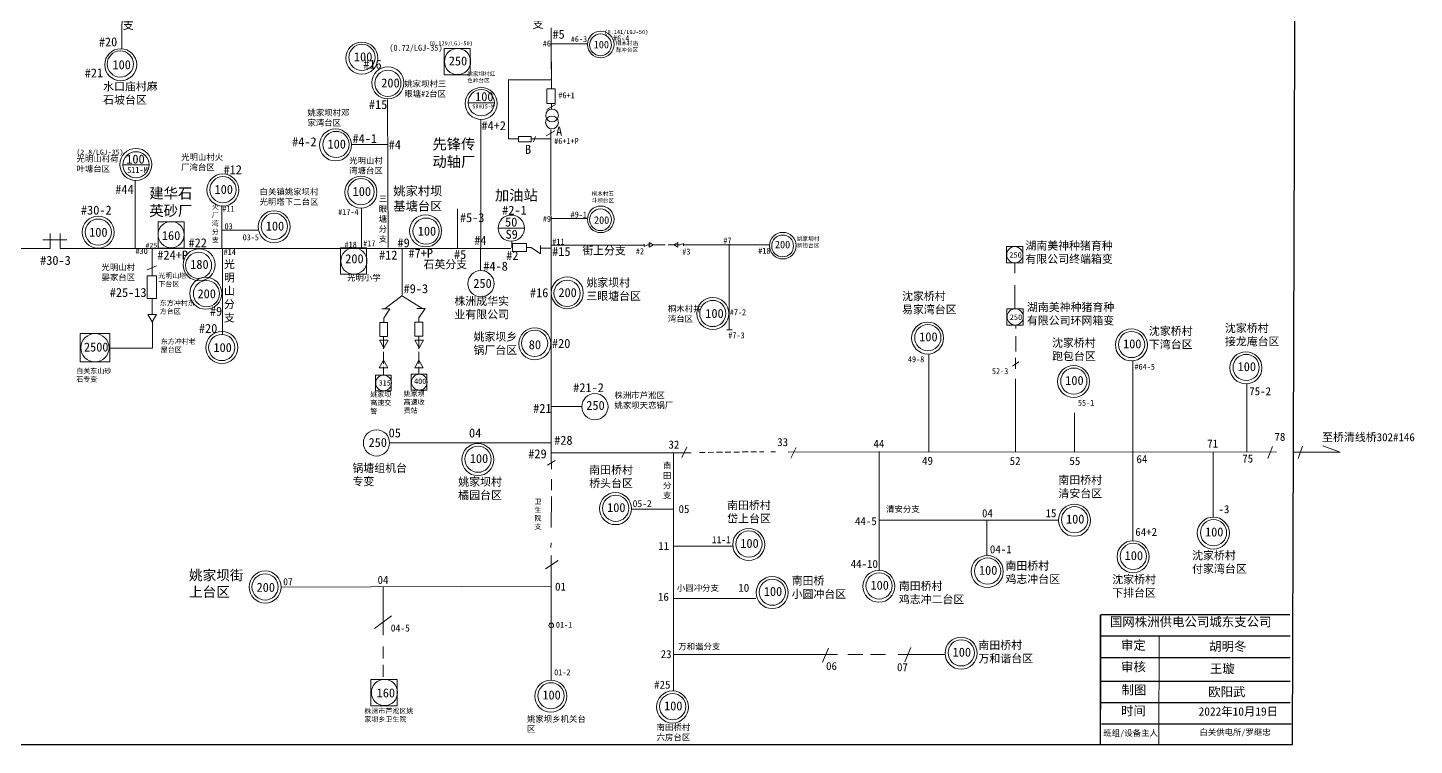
# Model space of a CAD drawing. Header units: millimetres. Extents: x 31 to 2210, y -699 to 811.
# Drawn here: x 824 to 2210, y -699 to 18 of the extents above; entities that cross this region are included whole.
import ezdxf

# ---------------------------------------------------------------- set-up
doc = ezdxf.new("R2010")
doc.units = ezdxf.units.MM
doc.header["$MEASUREMENT"] = 0
doc.linetypes.add('ACAD_ISO02W100', pattern=[15, 12, -3])
doc.linetypes.add('DASHED2', pattern=[9.525, 6.35, -3.175])
doc.layers.add('图层2', color=7, linetype='Continuous', lineweight=20)
doc.layers.add('边框层', color=7, linetype='Continuous', lineweight=30)
doc.styles.add('_txtstyle_10.00_0_0', font='simsun.ttc', dxfattribs={"height": 10})
doc.styles.add('_txtstyle_5.57_0_0', font='simsun.ttc', dxfattribs={"height": 5.572943})
doc.styles.add('_txtstyle_6.00_0_0', font='simsun.ttc', dxfattribs={"height": 6})
doc.styles.add('_txtstyle_7.00_0_0', font='simsun.ttc', dxfattribs={"height": 7})
doc.styles.add('_txtstyle_7.48_0_0', font='simsun.ttc', dxfattribs={"height": 7.481295})
doc.styles.add('_txtstyle_8.00_0_0', font='simsun.ttc', dxfattribs={"height": 8})
doc.styles.add('_txtstyle_9.00_0_0', font='simsun.ttc', dxfattribs={"height": 9})
doc.styles.add('仿宋_txtstyle_6.00_0_0', font='simsun.ttc', dxfattribs={"height": 6})
doc.styles.add('仿宋_txtstyle_6.00_1_0', font='simsun.ttc', dxfattribs={"height": 6})
doc.styles.add('仿宋_txtstyle_600.00_0_0600', font='simsun.ttc', dxfattribs={"height": 600})
doc.styles.add('仿宋_txtstyle_7.00_0_0', font='simsun.ttc', dxfattribs={"height": 7})
doc.styles.add('仿宋_txtstyle_7.00_1_0', font='simsun.ttc', dxfattribs={"height": 7})
doc.styles.add('仿宋_txtstyle_8.00_0_0', font='simsun.ttc', dxfattribs={"height": 8})
doc.styles.add('仿宋_txtstyle_800.00_0_0800', font='simsun.ttc', dxfattribs={"height": 800})
doc.styles.add('仿宋_txtstyle_9.11_0_0', font='simsun.ttc', dxfattribs={"height": 9.110464})
doc.styles.add('字体', font='simkai_0.ttf', dxfattribs={"height": 2.5})
doc.styles.add('宋体_txtstyle_1.09_0_0', font='', dxfattribs={"height": 1.0944})
doc.styles.add('宋体_txtstyle_5.00_0_0', font='SIMSUN.TTC', dxfattribs={"height": 5})
doc.styles.add('宋体_txtstyle_6.00_0_0', font='SIMSUN.TTC', dxfattribs={"height": 6})
doc.styles.add('宋体_txtstyle_600.00_0_0600', font='SIMSUN.TTC', dxfattribs={"height": 600})
doc.styles.add('宋体_txtstyle_8.32_0_0', font='', dxfattribs={"height": 8.32462})
doc.styles.add('宋体_txtstyle_9.11_0_0', font='', dxfattribs={"height": 9.110464})
doc.styles.get('宋体_txtstyle_1.09_0_0').set_extended_font_data('宋体')
doc.styles.get('宋体_txtstyle_8.32_0_0').set_extended_font_data('宋体')
doc.styles.get('宋体_txtstyle_9.11_0_0').set_extended_font_data('宋体')

msp = doc.modelspace()

# ---------------------------------------------------------------- linework, layer by layer
at = {"color": 0, "linetype": 'Continuous'}
for p, q in [((1896.4, -590.2), (2085.8, -590.2)), ((1896.4, -611.7), (2085.8, -611.7)), ((1896.4, -635.3), (2085.8, -635.3)), ((1896.4, -656.8), (2085.8, -656.8)), ((1897.4, -677.9), (2086.8, -677.9))]:
    msp.add_line(p, q, dxfattribs=at)
at = {"color": 7, "linetype": 'Continuous', "lineweight": 0, "ltscale": 0.952244}
msp.add_line((1954.9, -590.2), (1954.8, -698.7), dxfattribs=at)
at = {"color": 0, "linetype": 'Continuous', "const_width": 1.52}
for points in [[(1896.4, -568.8), (1896.2, -698.7)], [(1896.4, -569), (2085.8, -569)]]:
    msp.add_lwpolyline(points, dxfattribs=at)
at = {"layer": '图层2', "color": 0}
for p, q in [((918.6, 80.2), (918.5, -3.5)), ((1347.3, 17.4), (1347.3, -23.7)), ((1347.6, 1.6), (1383.3, 1.6)), ((1184.5, -201.9), (1183.9, -54.2)), ((1290.6, -57.4), (1264.4, -57.4)), ((1277.5, -57.4), (1290.6, -57.4)), ((1277, -201.7), (1277, -74.3)), ((1148.1, -99.1), (1183.8, -99.1)), ((932.5, -119.4), (919.4, -119.4)), ((919.4, -119.4), (945.6, -119.4)), ((945.6, -119.4), (932.5, -119.4)), ((931.8, -203), (931.7, -135.5)), ((1018.2, -202.9), (1018.2, -160.1)), ((1157.8, -162.9), (1157.8, -202.6)), ((1253.8, -163.3), (1253.8, -202.5)), ((1347.3, -170.6), (1347.4, -410.1)), ((1347.6, -173.1), (1383.3, -173.1)), ((980.7, -189.2), (980.7, -189.2)), ((980.7, -189.2), (980.7, -189.2)), ((1018.5, -184.8), (1054.2, -184.8)), ((1294.4, -182.7), (1320.6, -182.7)), ((856.6, -202.9), (1307, -203.1)), ((1018.8, -288.8), (1018.9, -203.1)), ((1198.4, -202.6), (1198.4, -250.1)), ((1276.7, -202.2), (1276.7, -225.5)), ((1308.2, -202.4), (1308.2, -196.1)), ((1322.8, -202.1), (1327.4, -202.1)), ((1327.4, -202.1), (1336.6, -208.4)), ((1336.4, -202.7), (1347.3, -202.7)), ((1336.6, -200.2), (1336.6, -208.4)), ((1347.6, -199.6), (1440.4, -199.6)), ((1440.4, -200.8), (1440.4, -198.6)), ((1440.4, -200.9), (1443.8, -199.5)), ((1476.3, -199.4), (1479.6, -198.1)), ((1479.6, -200.3), (1479.6, -198.1)), ((1479.6, -199.4), (1565.6, -199.4)), ((1525.4, -284.3), (1525.4, -198.7)), ((1198.3, -250.5), (1181.5, -263.1)), ((1198.9, -250.8), (1218.1, -262.8)), ((1213.2, -263), (1221.4, -263)), ((1215.2, -272.3), (1221.4, -263)), ((1178.1, -263.3), (1186.3, -263.3)), ((1180, -272.6), (1186.3, -263.3)), ((1180, -277.1), (1180, -272.6)), ((1215.2, -276.8), (1215.2, -272.3)), ((1522.9, -284.4), (1528.2, -284.4)), ((1175.8, -294.7), (1180.1, -302.3)), ((1175.8, -294.7), (1184.4, -294.7)), ((1180.1, -302.3), (1184.4, -294.7)), ((1211.3, -294.7), (1215.6, -302.3)), ((1211.3, -294.7), (1219.9, -294.7)), ((1215.6, -302.3), (1219.9, -294.7)), ((1175.5, -322.2), (1179.8, -314.6)), ((1179.8, -314.6), (1184.1, -322.2)), ((1211, -322.2), (1215.3, -314.6)), ((1215.3, -314.6), (1219.6, -322.2)), ((1175.5, -322.2), (1184.1, -322.2)), ((1211, -322.2), (1219.6, -322.2)), ((1347.6, -361), (1377.6, -360.9)), ((1347.5, -397.3), (1185.9, -397.3))]:
    msp.add_line(p, q, dxfattribs=at)
at = {"layer": '图层2'}
for p, q in [((1347.8, -16.4), (1347.8, -43)), ((1304.4, -34.6), (1348, -34.6)), ((1304.6, -93.4), (1304.6, -35)), ((1343, -64.1), (1351.6, -59.1)), ((1347.8, -57.9), (1347.8, -63.6)), ((1314.6, -93.4), (1304.6, -93.4)), ((1347.5, -93.4), (1327.7, -93.4)), ((1331.6, -91.2), (1329.7, -96.4)), ((1342.4, -90.3), (1351, -85.4)), ((1347.1, -170.2), (1347.1, -84.2)), ((948.6, -203.3), (948.6, -230.3)), ((952.9, -220.5), (943.6, -224.3)), ((948.8, -253), (948.8, -268.8)), ((949, -276.5), (949, -302.5)), ((949, -302.5), (907.1, -302.5))]:
    msp.add_line(p, q, dxfattribs=at)
at = {"layer": '图层2', "color": 7, "linetype": 'Continuous', "lineweight": 0, "ltscale": 1.851869}
for p, q in [((846.6, -202.9), (846.6, -187.9)), ((856.6, -202.9), (856.6, -188)), ((846.6, -202.9), (815.1, -202.9)), ((839.4, -194.5), (863.4, -194.5))]:
    msp.add_line(p, q, dxfattribs=at)
at = {"layer": '图层2', "color": 0, "linetype": 'ACAD_ISO02W100'}
for p, q in [((1476.3, -199.4), (1443.7, -199.5)), ((1179.8, -291.3), (1179.8, -329.1)), ((1215.3, -291.3), (1215.3, -329.1))]:
    msp.add_line(p, q, dxfattribs=at)
at = {"layer": '图层2', "color": 7, "linetype": 'DASHED2', "lineweight": 0, "ltscale": 3.723071}
msp.add_line((1810.9, -263.3), (1810.9, -217.5), dxfattribs=at)
at = {"layer": '图层2', "color": 7, "linetype": 'DASHED2', "lineweight": 0, "ltscale": 2.41255}
msp.add_line((1811.7, -305.9), (1811.7, -279.8), dxfattribs=at)
at = {"layer": '图层2', "color": 7, "linetype": 'Continuous', "lineweight": 0, "ltscale": 6.075212}
for p, q in [((1724.7, -406.3), (1724.7, -308.3)), ((1811.5, -406.4), (1811.5, -333.2)), ((1077.5, -541.3), (1347.4, -540.6))]:
    msp.add_line(p, q, dxfattribs=at)
at = {"layer": '图层2', "color": 7, "linetype": 'Continuous', "lineweight": 0, "ltscale": 1.378229}
msp.add_line((1814.7, -316.4), (1808.5, -320.6), dxfattribs=at)
at = {"layer": '图层2', "color": 7, "linetype": 'Continuous', "lineweight": 0, "ltscale": 2.480812}
msp.add_line((1811.5, -323.4), (1811.5, -312.2), dxfattribs=at)
at = {"layer": '图层2', "color": 7, "linetype": 'Continuous', "lineweight": 0, "ltscale": 6.205119}
for p, q in [((1928.6, -406.6), (1928.6, -314.9)), ((1928.6, -406.6), (1928.6, -495.5)), ((2008.9, -406.7), (2008.9, -471.3))]:
    msp.add_line(p, q, dxfattribs=at)
at = {"layer": '图层2', "color": 7, "linetype": 'Continuous', "lineweight": 0, "ltscale": 3.447288}
for p, q in [((2042.6, -406.7), (2042.6, -338.5)), ((2068.1, -400.9), (2063.6, -412.9)), ((2098.2, -400.7), (2093.8, -412.8)), ((2136, -406.6), (2118.4, -400.2)), ((2089.2, -406.6), (2136, -406.6))]:
    msp.add_line(p, q, dxfattribs=at)
at = {"layer": '图层2', "color": 7, "linetype": 'DASHED2', "lineweight": 0, "ltscale": 6.205119}
msp.add_line((1870.5, -406.5), (1870.5, -352.7), dxfattribs=at)
at = {"layer": '图层2', "color": 7, "linetype": 'Continuous', "lineweight": 0, "ltscale": 0.899136}
for p, q in [((1483, -401.4), (1477.9, -411.9)), ((1592.1, -401.8), (1587, -412.4))]:
    msp.add_line(p, q, dxfattribs=at)
at = {"layer": '图层2', "color": 7, "linetype": 'Continuous', "lineweight": 0, "ltscale": 0.733279}
msp.add_line((1351.3, -414.9), (1343.8, -419.7), dxfattribs=at)
at = {"layer": '图层2', "color": 7, "linetype": 'Continuous', "lineweight": 0, "ltscale": 4.103096}
msp.add_line((1347.4, -407.3), (1469.8, -407.2), dxfattribs=at)
at = {"layer": '图层2', "color": 7, "linetype": 'Continuous', "lineweight": 0, "ltscale": 2.375825}
for p, q in [((1347.4, -410.1), (1347.6, -423.5)), ((1347.6, -433.5), (1347.6, -444.4))]:
    msp.add_line(p, q, dxfattribs=at)
at = {"layer": '图层2', "color": 7, "linetype": 'Continuous', "lineweight": 0, "ltscale": 5.862906}
for p, q in [((1469.8, -407.2), (1469.8, -645.4)), ((1469.8, -463.6), (1427.5, -463.6)), ((1469.8, -500.5), (1529, -500.5)), ((1469.8, -552.7), (1551.9, -552.7))]:
    msp.add_line(p, q, dxfattribs=at)
at = {"layer": '图层2', "color": 7, "linetype": 'Continuous', "lineweight": 0, "ltscale": 2.9132}
msp.add_line((1469.8, -407.2), (1487.2, -407.2), dxfattribs=at)
at = {"layer": '图层2', "color": 7, "linetype": 'DASHED2', "lineweight": 0, "ltscale": 0.899136}
for p, q in [((1495.6, -406.9), (1560, -406.1)), ((1567, -406.1), (1571.6, -406.1))]:
    msp.add_line(p, q, dxfattribs=at)
at = {"layer": '图层2', "color": 7, "linetype": 'Continuous', "lineweight": 0, "ltscale": 2.312592}
msp.add_line((1584.1, -406.1), (2072.2, -406.7), dxfattribs=at)
at = {"layer": '图层2', "color": 7, "linetype": 'Continuous', "lineweight": 0, "ltscale": 6.247108}
for p, q in [((1675.2, -405.9), (1675.2, -525)), ((1675.2, -474.4), (1854.5, -474.4))]:
    msp.add_line(p, q, dxfattribs=at)
at = {"layer": '图层2', "color": 7, "linetype": 'DASHED2', "lineweight": 0, "ltscale": 4.85084}
msp.add_line((1347.8, -451), (1347.2, -501.7), dxfattribs=at)
at = {"layer": '图层2', "color": 7, "linetype": 'Continuous', "lineweight": 0, "ltscale": 8.265259}
msp.add_line((1782.8, -474.4), (1782.8, -510.1), dxfattribs=at)
at = {"layer": '图层2', "color": 7, "linetype": 'Continuous', "lineweight": 0, "ltscale": 2.694911}
for p, q in [((1347.4, -509.9), (1347.4, -540.6)), ((1354.5, -514.8), (1341.8, -523.2))]:
    msp.add_line(p, q, dxfattribs=at)
at = {"layer": '图层2', "color": 7, "linetype": 'Continuous', "lineweight": 0, "ltscale": 6.656486, "true_color": 0xffffff}
msp.add_line((1179.4, -541.1), (1179.4, -589.5), dxfattribs=at)
at = {"layer": '图层2', "color": 7, "linetype": 'Continuous', "lineweight": 0, "ltscale": 4.219192}
msp.add_line((1347.4, -540.6), (1347.4, -634.8), dxfattribs=at)
at = {"layer": '图层2', "color": 7, "linetype": 'Continuous', "lineweight": 0, "ltscale": 2.124928}
msp.add_line((1187.9, -570.1), (1170.9, -582.8), dxfattribs=at)
at = {"layer": '图层2', "color": 7, "linetype": 'DASHED2', "lineweight": 0, "ltscale": 1.902288, "true_color": 0xffffff}
msp.add_line((1179.4, -600.8), (1179.4, -633.3), dxfattribs=at)
at = {"layer": '图层2', "color": 7, "linetype": 'Continuous', "lineweight": 0, "ltscale": 6.28938}
msp.add_line((1469.8, -608.8), (1633.6, -608.8), dxfattribs=at)
at = {"layer": '图层2', "color": 7, "linetype": 'Continuous', "lineweight": 0, "ltscale": 4.280446}
for p, q in [((1624.6, -602.4), (1618.6, -616.5)), ((1706.9, -601.9), (1700.9, -616))]:
    msp.add_line(p, q, dxfattribs=at)
at = {"layer": '图层2', "color": 7, "linetype": 'DASHED2', "lineweight": 0, "ltscale": 2.378026}
msp.add_line((1643.7, -608.7), (1683.7, -608.7), dxfattribs=at)
at = {"layer": '图层2', "color": 7, "linetype": 'Continuous', "lineweight": 0, "ltscale": 2.378026}
msp.add_line((1694.2, -608.7), (1741, -608.7), dxfattribs=at)
at = {"layer": '图层2', "color": 0}
for points in [[(1240.4, -3.1), (1266.5, -3.1), (1266.5, -29.4), (1240.4, -29.4)], [(954.5, -176.4), (980.6, -176.4), (980.6, -202.7), (954.5, -202.7)], [(1136.8, -202.5), (1162.9, -202.5), (1162.9, -228.8), (1136.8, -228.8)], [(1322.8, -206.1), (1308.9, -206.1), (1308.9, -198.2), (1322.8, -198.2)], [(1449.4, -199.5), (1445.4, -201.8), (1445.4, -197.2)], [(1469.8, -199.5), (1473.8, -201.8), (1473.8, -197.1)], [(1802.4, -201.2), (1818.6, -201.2), (1818.6, -217.4), (1802.4, -217.4)], [(1219.1, -276.8), (1219.1, -290.8), (1211.3, -290.8), (1211.3, -276.8)], [(1802.8, -263.3), (1819, -263.3), (1819, -279.6), (1802.8, -279.6)], [(1183.9, -277.1), (1183.9, -291.1), (1176.1, -291.1), (1176.1, -277.1)], [(1171.9, -329.6), (1187.6, -329.6), (1187.6, -345.3), (1171.9, -345.3)], [(1207.6, -328.7), (1223.3, -328.7), (1223.3, -344.5), (1207.6, -344.5)], [(1167.3, -633.6), (1193.5, -633.6), (1193.5, -659.9), (1167.3, -659.9)]]:
    msp.add_lwpolyline(points, close=True, dxfattribs=at)
at = {"layer": '图层2'}
for points in [[(1351.5, -58.1), (1343.1, -58.1), (1343.1, -43.4), (1351.5, -43.4)], [(1327.5, -96.6), (1314.6, -96.6), (1314.6, -91.2), (1327.5, -91.2)], [(943.8, -230.3), (952.9, -230.3), (952.9, -253), (943.8, -253)], [(948.6, -276.4), (952.9, -269.1), (944.4, -269.1)], [(876.8, -288.1), (906.5, -288.1), (906.5, -316.3), (876.8, -316.3)]]:
    msp.add_lwpolyline(points, close=True, dxfattribs=at)
at = {"layer": '图层2', "color": 0}
for centre, radius in [((1396.9, 0.8), 13.3), ((1158.2, -12.8), 16), ((1158.3, -12.1), 13.1), ((1396.7, 0.4), 10.9), ((917.2, -19.4), 16), ((916.8, -18.7), 13.1), ((1253.8, -16.2), 13.1), ((1184.2, -37.5), 16), ((1184.2, -38), 13.1), ((1277.5, -58.1), 16), ((1277.5, -57.4), 13.1), ((1131.9, -99.6), 16), ((1132.4, -99.1), 13.1), ((932.4, -119), 16), ((932.5, -119.4), 13.1), ((1019.3, -144.6), 16), ((1019.4, -144.3), 13.1), ((1157.3, -146.7), 16), ((1157.4, -146.3), 13.1), ((1070.5, -181.3), 16), ((1396.9, -173.9), 13.3), ((1396.7, -174.3), 10.9), ((894.7, -186.7), 16), ((894.8, -186.7), 13.1), ((967.6, -189.2), 13.1), ((1070.7, -180.9), 13.1), ((1221.9, -185.5), 16), ((1222.4, -185.7), 13.1), ((1307.5, -182.7), 13.1), ((1578.9, -200.2), 13.3), ((1578.7, -200.5), 10.9), ((995.7, -219.3), 16), ((995, -219.9), 13.1), ((1150.2, -215.6), 13.1), ((1810.7, -209.3), 8.11), ((1002.2, -247.8), 16), ((1002.9, -248.2), 13.1), ((1277.2, -238.2), 13.1), ((1363.5, -247.3), 16), ((1363.3, -247.8), 13.1), ((1509, -268), 16), ((1508.9, -268), 13.1), ((1723.6, -292.5), 16), ((1811.1, -271.4), 8.11), ((1018.3, -302), 16), ((1018.2, -302), 13.1), ((1331, -298.3), 16), ((1330.8, -297.8), 13.1), ((1723.8, -292.1), 13.1), ((1927.2, -299.4), 16), ((1927.4, -299), 13.1), ((2041.7, -322.3), 16), ((2041.9, -321.9), 13.1), ((1179.9, -337.4), 7.86), ((1215.6, -336.6), 7.86), ((1869.5, -336), 16), ((1869.7, -335.6), 13.1), ((1391.1, -361.1), 13.1), ((1172.8, -397.3), 13.1), ((1274.1, -414), 16), ((1274.3, -413.6), 13.1), ((1411.7, -463), 16), ((1411.9, -462.6), 13.1), ((1870.3, -474.6), 16), ((1870.5, -474.1), 13.1), ((1544.8, -498.8), 16), ((2009.1, -487.4), 16), ((2009.3, -487), 13.1), ((1545, -498.4), 13.1), ((1928.9, -511), 16), ((1929.1, -510.6), 13.1), ((1783.2, -525.8), 16), ((1783.5, -525.4), 13.1), ((1061.6, -541.3), 16), ((1674.9, -540.6), 16), ((1061.5, -541.2), 13.1), ((1568.2, -546.9), 16), ((1568.4, -546.5), 13.1), ((1675.1, -540.2), 13.1), ((1757, -607.5), 16), ((1757.2, -607.1), 13.1), ((1180.8, -646.7), 13.1), ((1347, -650.4), 16), ((1347.2, -650), 13.1), ((1468.6, -661.2), 16), ((1468.8, -660.8), 13.1)]:
    msp.add_circle(centre, radius, dxfattribs=at)
at = {"layer": '图层2'}
for centre, radius in [((1348.3, -70.1), 6.4), ((1348.2, -77.1), 6.4), ((891.5, -302.2), 14.1)]:
    msp.add_circle(centre, radius, dxfattribs=at)
at = {"layer": '图层2', "color": 7, "linetype": 'Continuous', "lineweight": 0, "ltscale": 3.34933}
msp.add_circle((1347.4, -579.7), 2.34, dxfattribs=at)
at = {"layer": '边框层'}
msp.add_lwpolyline([(32.4, -698.7), (2088.2, -698.7), (2093.2, 810.9), (30.9, 808.6)], close=True, dxfattribs=at)

# ---------------------------------------------------------------- texts
at = {"color": 7, "linetype": 'Continuous', "attachment_point": 1}
for s, insert, char_height, width, style in [('国网株洲供电公司城东支公司', (1905.7, -571.5), 9.11, 249.074, '宋体_txtstyle_9.11_0_0'), ('胡明冬', (2004.9, -596), 9.11, 71.248, '宋体_txtstyle_9.11_0_0'), ('王璇', (2005.7, -618.3), 9.11, 71.248, '宋体_txtstyle_1.09_0_0'), ('欧阳武', (2003.9, -641.4), 9.11, 71.248, '仿宋_txtstyle_9.11_0_0'), ('2022年10月19日', (1994.4, -661.5), 8.325, 133.261, '宋体_txtstyle_8.32_0_0')]:
    msp.add_mtext(s, dxfattribs=dict(at, insert=insert, char_height=char_height, width=width, style=style))
at = {"color": 0, "linetype": 'Continuous', "char_height": 9.11, "width": 71.248, "attachment_point": 1, "style": '字体'}
for s, insert in [('\\f\uffbfﾬￌﾣﾤ_GB2312|b0|i0|c134|p49;审定', (1916.8, -594.9)), ('\\f\uffbfﾬￌﾣﾤ_GB2312|b0|i0|c134|p49;审核', (1916.8, -616.4)), ('\\f\uffbfﾬￌﾣﾤ_GB2312|b0|i0|c134|p49;制图', (1917.3, -639.5)), ('\\f\uffbfﾬￌﾣﾤ_GB2312|b0|i0|c134|p49;时间', (1916.8, -660.4))]:
    msp.add_mtext(s, dxfattribs=dict(at, insert=insert))
at = {"layer": '图层2', "color": 0, "insert": (1020, -119.8), "char_height": 9, "width": 16.893, "attachment_point": 1}
msp.add_mtext('{\\fSimSun|b0|i0|c0|p2;#12}', dxfattribs=at)
at = {"layer": '图层2', "color": 7, "linetype": 'DASHED2', "lineweight": 0, "ltscale": 3.723071, "char_height": 8, "attachment_point": 1}
for s, insert, style in [('湖南美神种猪育种^M^J有限公司终端箱变', (1821.3, -196.2), '仿宋_txtstyle_8.00_0_0'), ('湖南美神种猪育种^M^J有限公司环网箱变', (1822.8, -257.7), '仿宋_txtstyle_800.00_0_0800')]:
    msp.add_mtext(s, dxfattribs=dict(at, insert=insert, style=style))
at = {"layer": '图层2', "color": 7, "linetype": 'Continuous', "lineweight": 0, "ltscale": 6.247108, "attachment_point": 1}
for s, insert, char_height, style in [('沈家桥村^M^J易家湾台区', (1698, -246.7), 8, '仿宋_txtstyle_8.00_0_0'), ('沈家桥村^M^J下湾台区', (1944.7, -281.5), 8, '仿宋_txtstyle_8.00_0_0'), ('沈家桥村^M^J接龙庵台区', (2020.7, -278.6), 8, '仿宋_txtstyle_8.00_0_0'), ('沈家桥村^M^J跑包台区', (1847.9, -293.3), 8, '仿宋_txtstyle_8.00_0_0'), ('49-8', (1703.9, -310.7), 6, '仿宋_txtstyle_6.00_0_0'), ('#64-5', (1930.3, -318.2), 6, '仿宋_txtstyle_6.00_0_0'), ('52-3', (1787.9, -322.6), 6, '仿宋_txtstyle_6.00_0_0'), ('55-1', (1873.8, -354.2), 6, '仿宋_txtstyle_6.00_0_0'), ('南田桥村^M^J清安台区', (1854.3, -430.4), 8, '仿宋_txtstyle_8.00_0_0'), ('64+2', (1931.1, -482.3), 8, '仿宋_txtstyle_8.00_0_0'), ('沈家桥村^M^J付家湾台区', (1987.9, -505.8), 8, '仿宋_txtstyle_8.00_0_0'), ('南田桥村^M^J鸡志冲台区', (1801.4, -516.1), 8, '仿宋_txtstyle_8.00_0_0'), ('南田桥村^M^J鸡志冲二台区', (1694.8, -536.3), 8, '仿宋_txtstyle_800.00_0_0800'), ('沈家桥村^M^J下排台区', (1908.1, -529.7), 8, '仿宋_txtstyle_8.00_0_0')]:
    msp.add_mtext(s, dxfattribs=dict(at, insert=insert, char_height=char_height, style=style))
at = {"layer": '图层2', "color": 7, "linetype": 'Continuous', "lineweight": 0, "ltscale": 3.447288, "char_height": 8, "attachment_point": 1, "style": '仿宋_txtstyle_8.00_0_0'}
for s, insert in [('75-2', (2045, -341.7)), ('78', (2070.2, -387.2))]:
    msp.add_mtext(s, dxfattribs=dict(at, insert=insert))
at = {"layer": '图层2', "color": 1, "linetype": 'Continuous', "lineweight": 0, "ltscale": 3.447288, "true_color": 0xff0000, "insert": (2117.8, -387.6), "char_height": 8, "attachment_point": 1, "style": '仿宋_txtstyle_8.00_0_0'}
msp.add_mtext('至桥清线桥302#146', dxfattribs=at)
at = {"layer": '图层2', "color": 7, "linetype": 'Continuous', "lineweight": 0, "ltscale": 2.9132, "char_height": 8, "attachment_point": 1}
for s, insert, style in [('32', (1464.6, -395), '仿宋_txtstyle_800.00_0_0800'), ('33', (1573.3, -392.5), '仿宋_txtstyle_8.00_0_0')]:
    msp.add_mtext(s, dxfattribs=dict(at, insert=insert, style=style))
at = {"layer": '图层2', "color": 7, "linetype": 'Continuous', "lineweight": 0, "ltscale": 2.551006, "char_height": 8, "attachment_point": 1}
for s, insert, style in [('44', (1669.5, -394.1), '仿宋_txtstyle_8.00_0_0'), ('71', (2003, -394), '仿宋_txtstyle_8.00_0_0'), ('49', (1718, -411.2), '仿宋_txtstyle_8.00_0_0'), ('52', (1805.6, -411.4), '仿宋_txtstyle_8.00_0_0'), ('55', (1865.3, -411.4), '仿宋_txtstyle_8.00_0_0'), ('64', (1932.3, -409.5), '仿宋_txtstyle_8.00_0_0'), ('75', (2038, -408.9), '仿宋_txtstyle_8.00_0_0'), ('04', (1777.9, -463.6), '仿宋_txtstyle_800.00_0_0800'), ('15', (1841.4, -463.6), '仿宋_txtstyle_8.00_0_0'), ('04-1', (1785.8, -499.6), '仿宋_txtstyle_8.00_0_0')]:
    msp.add_mtext(s, dxfattribs=dict(at, insert=insert, style=style))
at = {"layer": '图层2', "color": 7, "linetype": 'Continuous', "lineweight": 0, "ltscale": 5.026497, "attachment_point": 1}
for s, insert, char_height, style in [('南田桥村^M^J桥头台区', (1385.4, -420.3), 8, '仿宋_txtstyle_8.00_0_0'), ('05-2', (1428.8, -454.5), 7, '仿宋_txtstyle_7.00_0_0'), ('01', (1351.3, -536.9), 8, '仿宋_txtstyle_800.00_0_0800')]:
    msp.add_mtext(s, dxfattribs=dict(at, insert=insert, char_height=char_height, style=style))
at = {"layer": '图层2', "color": 2, "linetype": 'Continuous', "lineweight": 0, "ltscale": 6.28938, "true_color": 0xffff00, "char_height": 6, "attachment_point": 1}
for s, insert, style in [('南^M^J田^M^J分^M^J支', (1459.1, -416.8), '仿宋_txtstyle_600.00_0_0600'), ('清安分支', (1682.1, -460.5), '仿宋_txtstyle_6.00_0_0'), ('小圆冲分支', (1473, -539.3), '仿宋_txtstyle_600.00_0_0600')]:
    msp.add_mtext(s, dxfattribs=dict(at, insert=insert, style=style))
at = {"layer": '图层2', "color": 2, "linetype": 'Continuous', "lineweight": 0, "ltscale": 4.890475, "true_color": 0xffff00, "insert": (1330.7, -453.4), "char_height": 5, "attachment_point": 1, "style": '宋体_txtstyle_5.00_0_0'}
msp.add_mtext('卫^M^J生^M^J院^M^J支', dxfattribs=at)
at = {"layer": '图层2', "color": 7, "linetype": 'Continuous', "lineweight": 0, "ltscale": 2.216775, "char_height": 8, "attachment_point": 1}
for s, insert, style in [('南田桥村^M^J岱上台区', (1523.2, -455.6), '仿宋_txtstyle_800.00_0_0800'), ('南田桥^M^J小圆冲台区', (1587.7, -531), '仿宋_txtstyle_8.00_0_0'), ('南田桥村^M^J万和谐台区', (1774.4, -595.4), '仿宋_txtstyle_8.00_0_0')]:
    msp.add_mtext(s, dxfattribs=dict(at, insert=insert, style=style))
at = {"layer": '图层2', "color": 7, "linetype": 'Continuous', "lineweight": 0, "ltscale": 5.862906, "attachment_point": 1}
for s, insert, char_height, style in [('05', (1474.7, -459.4), 8, '仿宋_txtstyle_8.00_0_0'), ('11-1', (1507.9, -490.5), 7, '仿宋_txtstyle_7.00_0_0'), ('南田桥村^M^J六房台区', (1452.7, -678.5), 6, '仿宋_txtstyle_600.00_0_0600')]:
    msp.add_mtext(s, dxfattribs=dict(at, insert=insert, char_height=char_height, style=style))
at = {"layer": '图层2', "color": 7, "linetype": 'Continuous', "lineweight": 0, "ltscale": 6.205119, "insert": (2014.2, -459.6), "char_height": 8, "attachment_point": 1, "style": '仿宋_txtstyle_800.00_0_0800'}
msp.add_mtext('-3', dxfattribs=at)
at = {"layer": '图层2', "color": 7, "linetype": 'Continuous', "lineweight": 0, "ltscale": 2.975493, "char_height": 8, "attachment_point": 1, "style": '仿宋_txtstyle_8.00_0_0'}
for s, insert in [('44-5', (1651, -471.5)), ('44-10', (1646.7, -514.2))]:
    msp.add_mtext(s, dxfattribs=dict(at, insert=insert))
at = {"layer": '图层2', "color": 7, "linetype": 'Continuous', "lineweight": 0, "ltscale": 7.182352, "char_height": 8, "attachment_point": 1}
for s, insert, style in [('11', (1454.3, -496.3), '仿宋_txtstyle_800.00_0_0800'), ('10', (1534.4, -538.1), '仿宋_txtstyle_8.00_0_0')]:
    msp.add_mtext(s, dxfattribs=dict(at, insert=insert, style=style))
at = {"layer": '图层2', "color": 7, "linetype": 'Continuous', "lineweight": 0, "ltscale": 5.740164, "attachment_point": 1}
for s, insert, char_height, style in [('07', (1079.6, -532.5), 7, '仿宋_txtstyle_7.00_1_0'), ('01-1', (1352.1, -576), 6, '仿宋_txtstyle_6.00_1_0'), ('01-2', (1350.4, -623.5), 6, '仿宋_txtstyle_6.00_1_0')]:
    msp.add_mtext(s, dxfattribs=dict(at, insert=insert, char_height=char_height, style=style))
at = {"layer": '图层2', "color": 7, "linetype": 'Continuous', "lineweight": 0, "ltscale": 6.28938, "char_height": 8, "attachment_point": 1}
for s, insert, style in [('16', (1454.1, -547.1), '仿宋_txtstyle_800.00_0_0800'), ('23', (1456.8, -604.4), '仿宋_txtstyle_8.00_0_0'), ('#25', (1450.3, -634.9), '仿宋_txtstyle_8.00_0_0')]:
    msp.add_mtext(s, dxfattribs=dict(at, insert=insert, style=style))
at = {"layer": '图层2', "color": 2, "linetype": 'Continuous', "lineweight": 0, "ltscale": 4.280446, "true_color": 0xffff00, "insert": (1474.4, -597.8), "char_height": 6, "attachment_point": 1, "style": '仿宋_txtstyle_600.00_0_0600'}
msp.add_mtext('万和谐分支', dxfattribs=at)
at = {"layer": '图层2', "color": 7, "linetype": 'Continuous', "lineweight": 0, "ltscale": 4.280446, "char_height": 8, "attachment_point": 1, "style": '仿宋_txtstyle_8.00_0_0'}
for s, insert in [('06', (1622.1, -616.3)), ('07', (1693, -617.4))]:
    msp.add_mtext(s, dxfattribs=dict(at, insert=insert))
at = {"layer": '图层2', "color": 7, "linetype": 'Continuous', "lineweight": 0, "ltscale": 1.810386, "char_height": 6, "attachment_point": 1}
for s, insert, style in [('班组/设备主人', (1899.2, -684.2), '宋体_txtstyle_6.00_0_0'), ('白关供电所/罗继忠', (1995.2, -683.4), '宋体_txtstyle_600.00_0_0600')]:
    msp.add_mtext(s, dxfattribs=dict(at, insert=insert, style=style))
at = {"layer": '边框层', "color": 0}
for s, insert, char_height, width, attachment_point in [('{\\fSimSun|b1|i0|c134|p2;麻石坡支}', (919.3, 64.1), 8, 12.956, 1), ('{\\fSimSun|b0|i0|c134|p54;姚家坝支}', (1328.9, 65.2), 8, 8.222, 1), ('{\\fSimSun|b0|i0|c134|p2;(0.141/LGJ-50)}', (1444.4, 15.4), 4, 60.937, 3), ('{\\fSimSun|b0|i0|c134|p2;(0.72/LGJ-35)}', (1238.8, 0.6), 6, 60.654, 3), ('{\\fSimSun|b0|i0|c134|p2;(0.129/LGJ-50)}', (1269.1, 4), 4, 60.937, 3), ('{\\fSimSun|b0|i0|c134|p2;#6}', (1339, 4.8), 6, 34.952, 1), ('{\\fSimSun|b0|i0|c134|p2;#6-3}', (1367, 9.2), 6, 34.952, 1), ('{\\fSimSun|b0|i0|c134|p2;100}', (1389.9, 4.5), 7.481, 29.054, 1), ('{\\fSimSun|b0|i0|c134|p2;#6-4}', (1409.2, 10), 6, 34.952, 1), ('{\\fSimSun|b0|i0|c134|p2;桐木村庙背冲台区}', (1411.8, 4.1), 4, 22.521, 1), ('{\\fSimSun|b0|i0|c134|p2;100}', (1150.3, -7), 9, 34.952, 1), ('{\\fSimSun|b0|i0|c134|p2;250}', (1245.1, -11.1), 9, 34.952, 1), ('{\\fSimSun|b0|i0|c134|p2;100}', (909, -14.9), 9, 34.952, 1), ('{\\fSimSun|b0|i0|c134|p2;#16}', (1159.6, -14.4), 9, 34.952, 1), ('{\\fSimSun|b0|i0|c134|p2;姚家坝村红色岭台区}', (1263.6, -26.5), 4, 28.562, 1), ('{\\fSimSun|b0|i0|c134|p2;水口庙村麻石坡台区}', (899.6, -37.2), 8, 55.284, 1), ('{\\fSimSun|b0|i0|c134|p2;200}', (1177.6, -33.1), 9, 34.952, 1), ('{\\fSimSun|b0|i0|c134|p2;姚家坝村三眼塘#2台区}', (1200.6, -35.5), 6, 45.557, 1), ('{\\fSimSun|b0|i0|c134|p2;#15}', (1165.3, -54.7), 9, 34.952, 1), ('{\\fSimSun|b0|i0|c134|p2;100}', (1271.4, -46.8), 9, 34.952, 1), ('{\\fSimSun|b0|i0|c134|p2;#6+1}', (1354.6, -47), 6, 34.952, 1), ('{\\fSimSun|b0|i0|c134|p2;姚家坝村邓家湾台区}', (1103.8, -64.4), 6, 45.557, 1), ('{\\fSimSun|b0|i0|c134|p2;SBH15-M}', (1268.5, -59), 4, 34.952, 1), ('{\\fSimSun|b0|i0|c134|p2;#4+2}', (1277.7, -75.8), 9, 34.952, 1), ('{\\fSimSun|b0|i0|c134|p2;A}', (1352.3, -81.2), 9, 34.952, 1), ('{\\fSimSun|b0|i0|c134|p2;#4-2}', (1088.5, -91.9), 9, 34.952, 1), ('{\\fSimSun|b0|i0|c134|p2;100}', (1123.9, -94.2), 9, 34.952, 1), ('{\\fSimSun|b0|i0|c134|p2;#4-1}', (1148.9, -88.6), 9, 34.952, 1), ('{\\fSimSun|b0|i0|c134|p2;#4}', (1185, -94.8), 9, 34.952, 1), ('{\\fSimSun|b0|i0|c134|p2;先锋传动轴厂}', (1228.7, -93.5), 10.5, 54.156, 1), ('{\\fSimSun|b0|i0|c134|p2;#6+1+P}', (1350.4, -92.7), 6, 34.952, 1), ('{\\fSimSun|b0|i0|c134|p2;光明山村荷叶塘台区}', (873, -110.4), 6, 47.813, 1), ('{\\fSimSun|b0|i0|c134|p2;(2.8/LGJ-35)}', (919.9, -104.2), 5, 60.654, 3), ('{\\fSimSun|b0|i0|c134|p2;100}', (922.8, -109.2), 9, 34.952, 1), ('{\\fSimSun|b0|i0|c134|p2;光明山村火厂湾台区}', (977.6, -108.8), 6, 45.557, 1), ('{\\fSimSun|b0|i0|c134|p2;B}', (1321.3, -99.5), 9, 34.952, 1), ('{\\fSimSun|b0|i0|c134|p2;S11-M}', (923.7, -121.5), 6, 34.952, 1), ('{\\fSimSun|b0|i0|c134|p2;光明山村\\P湾塘台区}', (1145.5, -112.2), 6, 45.557, 1), ('{\\fSimSun|b0|i0|c134|p2;#44}', (911.8, -139.5), 9, 34.952, 1), ('{\\fSimSun|b0|i0|c134|p2;建华石\\P英砂厂}', (945.8, -142.5), 10.5, 89.828, 1), ('{\\fSimSun|b0|i0|c134|p2;100}', (1011, -139.5), 9, 34.952, 1), ('{\\fSimSun|b0|i0|c134|p2;白关镇姚家坝村光明塔下二台区}', (1056, -143.4), 6, 64.319, 1), ('{\\fSimSun|b0|i0|c134|p2;100}', (1149, -141.6), 9, 34.952, 1), ('{\\fSimSun|b0|i0|c134|p2;三眼塘分支}', (1175, -150.5), 6, 11.676, 1), ('{\\fSimSun|b0|i0|c134|p2;姚家村坝基塘台区}', (1189.6, -141.1), 9, 61.187, 1), ('{\\fￋￎￌﾣﾤ|b0|i0|c134|p54;加油站}', (1291.2, -144.6), 10.5, 58.645, 1), ('{\\fSimSun|b0|i0|c134|p2;桐木村五斗坝台区}', (1387.8, -146.2), 4, 22.521, 1), ('{\\fSimSun|b0|i0|c134|p2;#30-2}', (877.5, -160.2), 9, 34.952, 1), ('{\\fSimSun|b0|i0|c134|p2;火厂湾分支}', (1008.3, -158.8), 5, 13.074, 1), ('{\\fSimSun|b0|i0|c134|p2;#11}', (1018.8, -160.4), 6, 34.952, 1), ('{\\fSimSun|b0|i0|c134|p2;#17-4}', (1134.5, -163.6), 6, 34.952, 1), ('{\\fSimSun|b0|i0|c134|p2;#2-1}', (1298.4, -160.3), 9, 34.952, 1), ('{\\fSimSun|b0|i0|c134|p2;#9-1}', (1366.8, -166.1), 6, 34.952, 1), ('{\\fSimSun|b0|i0|c134|p2;03}', (1021, -177.8), 6, 34.952, 1), ('{\\fSimSun|b0|i0|c134|p2;100}', (1062.2, -176.1), 9, 34.952, 1), ('{\\fSimSun|b0|i0|c134|p2;#5-3}', (1256.2, -167.7), 9, 34.952, 1), ('{\\fSimSun|b0|i0|c134|p2;50}', (1301.3, -172.1), 9, 34.952, 1), ('{\\fSimSun|b0|i0|c134|p2;#9}', (1339, -170.5), 6, 34.952, 1), ('{\\fSimSun|b0|i0|c134|p2;100}', (885.7, -182.3), 9, 34.952, 1), ('{\\fSimSun|b0|i0|c134|p2;160}', (958.4, -185.6), 9, 34.952, 1), ('{\\fSimSun|b0|i0|c134|p2;#22}', (985, -192.9), 9, 34.952, 1), ('{\\fSimSun|b0|i0|c134|p2;03-5}', (1039.1, -188.9), 6, 34.952, 1), ('{\\fSimSun|b0|i0|c134|p2;#9}', (1193.8, -192.9), 9, 34.952, 1), ('{\\fSimSun|b0|i0|c134|p2;100}', (1214.1, -181.2), 9, 34.952, 1), ('{\\fSimSun|b0|i0|c134|p2;#4}', (1270.6, -190.4), 9, 34.952, 1), ('{\\fSimSun|b0|i0|c134|p2;S9}', (1301.8, -184.3), 9, 34.952, 1), ('{\\fSimSun|b0|i0|c134|p2;#11}', (1348.5, -193.2), 6, 34.952, 1), ('{\\fSimSun|b0|i0|c134|p2;#7}', (1519.5, -192.1), 6, 34.952, 1), ('{\\fSimSun|b0|i0|c134|p2;姚家坝村新街台区}', (1593, -191.3), 4, 22.521, 1), ('{\\fSimSun|b0|i0|c134|p2;#30}', (932, -202.6), 6, 34.952, 1), ('{\\fSimSun|b0|i0|c134|p2;#25}', (942.1, -197.3), 5, 34.952, 1), ('{\\fSimSun|b0|i0|c134|p2;#24+P}', (953.8, -205.1), 9, 34.952, 1), ('{\\fSimSun|b0|i0|c134|p2;#14}', (1020, -203.5), 6, 34.952, 1), ('{\\fSimSun|b0|i0|c134|p2;#18}', (1140.9, -196.1), 6, 34.952, 1), ('{\\fSimSun|b0|i0|c134|p2;#17}', (1159.5, -194.9), 6, 34.952, 1), ('{\\fSimSun|b0|i0|c134|p2;#12}', (1175.4, -205.1), 9, 34.952, 1), ('{\\fSimSun|b0|i0|c134|p2;#7+P}', (1204.8, -203.3), 9, 34.952, 1), ('{\\fSimSun|b0|i0|c134|p2;#5}', (1250.3, -204.5), 9, 34.952, 1), ('{\\fSimSun|b0|i0|c134|p2;#2}', (1302.5, -205.5), 9, 34.952, 1), ('{\\fSimSun|b0|i0|c134|p2;#15}', (1348.4, -201.5), 9, 34.952, 1), ('{\\fSimSun|b0|i0|c134|p2;街上分支}', (1378.4, -201.1), 8, 89.828, 1), ('{\\fSimSun|b0|i0|c134|p2;#2}', (1432, -202.8), 6, 34.952, 1), ('{\\fSimSun|b0|i0|c134|p2;#3}', (1478.4, -203.1), 6, 34.952, 1), ('{\\fSimSun|b0|i0|c134|p2;#18}', (1554.3, -202.3), 6, 34.952, 1), ('{\\fSimSun|b0|i0|c134|p2;200}', (1571, -195.3), 7.481, 29.054, 1), ('{\\fSimSun|b0|i0|c134|p2;光明山村晏家台区}', (898, -218.8), 6, 36.359, 1), ('{\\fSimSun|b0|i0|c134|p2;180}', (986.7, -214.4), 9, 34.952, 1), ('{\\fSimSun|b0|i0|c134|p2;光明山分支}', (1020.4, -214.8), 8, 17.12, 1), ('{\\fSimSun|b0|i0|c134|p2;200}', (1141.6, -208.8), 9, 34.952, 1), ('{\\fSimSun|b0|i0|c134|p2;石英分支}', (1219.8, -214.9), 8, 89.828, 1), ('{\\fSimSun|b0|i0|c134|p2;#4-8}', (1279.6, -216.2), 9, 34.952, 1), ('{\\fSimSun|b0|i0|c134|p2;光明山塔下台区}', (954.8, -227.6), 5, 28.391, 1), ('{\\fSimSun|b0|i0|c134|p2;光明小学}', (1143.4, -229.3), 6, 36.218, 1), ('{\\fSimSun|b0|i0|c134|p2;250}', (1269.6, -233.4), 9, 34.952, 1), ('{\\fSimSun|b0|i0|c134|p2;#25-13}', (906.3, -242.5), 9, 34.952, 1), ('{\\fSimSun|b0|i0|c134|p2;200}', (994, -243.8), 9, 34.952, 1), ('{\\fSimSun|b0|i0|c134|p2;#9-3}', (1199.9, -238.7), 9, 34.952, 1), ('{\\fSimSun|b0|i0|c134|p2;#16}', (1326.2, -242.7), 9, 34.952, 1), ('{\\fSimSun|b0|i0|c134|p2;200}', (1354.6, -242.6), 9, 34.952, 1), ('{\\fSimSun|b0|i0|c134|p2;东方冲村东方台区}', (956.2, -255), 5, 39.426, 1), ('{\\fSimSun|b0|i0|c134|p2;#9}', (1006.4, -261.2), 9, 34.952, 1), ('{\\fSimSun|b0|i0|c134|p2;株洲成华实业有限公司}', (1250.7, -251.6), 8, 59.167, 1), ('{\\fSimSun|b0|i0|c134|p2;桐木村井湾台区}', (1464, -260.3), 6, 35.429, 1), ('{\\fSimSun|b0|i0|c134|p2;100}', (1501.4, -263.5), 9, 34.952, 1), ('{\\fSimSun|b0|i0|c134|p2;#7-2}', (1525.9, -263.7), 6, 34.952, 1), ('{\\fSimSun|b0|i0|c134|p2;#20}', (995.4, -278.4), 9, 34.952, 1), ('{\\fSimSun|b0|i0|c134|p2;#7-3}', (1524.4, -286.8), 6, 34.952, 1), ('{\\fSimSun|b0|i0|c134|p2;100}', (1715.2, -286.8), 9, 34.952, 1), ('{\\fSimSun|b0|i0|c134|p2;2500}', (880.5, -297), 9, 34.952, 1), ('{\\fSimSun|b0|i0|c134|p2;东方冲村老屋台区}', (957.2, -293.4), 5, 37.399, 1), ('{\\fSimSun|b0|i0|c134|p2;100}', (1009.9, -297.5), 9, 34.952, 1), ('{\\fSimSun|b0|i0|c134|p2;80}', (1325, -294.7), 9, 34.952, 1), ('{\\fSimSun|b0|i0|c134|p2;#20}', (1348.2, -293.4), 9, 34.952, 1), ('{\\fSimSun|b0|i0|c134|p2;100}', (1918.9, -293.8), 9, 34.952, 1), ('{\\fSimSun|b0|i0|c134|p2;100}', (2033.4, -316.6), 9, 34.952, 1), ('{\\fSimSun|b0|i0|c134|p2;白关东山砂石专变}', (872.8, -322.9), 5, 37.399, 1), ('{\\fSimSun|b0|i0|c134|p2;100}', (1861.1, -330.4), 9, 34.952, 1), ('{\\fSimSun|b0|i0|c134|p2;姚家坝高速交警}', (1166.6, -346.4), 5, 27.871, 1), ('{\\fSimSun|b0|i0|c134|p2;315}', (1175, -334.6), 5.4, 20.971, 1), ('{\\fSimSun|b0|i0|c134|p2;姚家坝高速收费站}', (1200, -345.7), 5, 27.871, 1), ('{\\fSimSun|b0|i0|c134|p2;400}', (1210.4, -333), 5.4, 20.971, 1), ('{\\fSimSun|b0|i0|c134|p2;#21-2}', (1369.4, -337.6), 9, 34.952, 1), ('{\\fSimSun|b0|i0|c134|p2;#21}', (1329.4, -358.3), 9, 34.952, 1), ('{\\fSimSun|b0|i0|c134|p2;250}', (1382.5, -355.3), 9, 34.952, 1), ('{\\fSimSun|b0|i0|c134|p2;#28}', (1350.4, -390.2), 9, 34.952, 1), ('{\\fSimSun|b0|i0|c134|p2;100}', (1266.1, -408.4), 9, 34.952, 1), ('{\\fSimSun|b0|i0|c134|p2;#29}', (1324.5, -403.7), 9, 34.952, 1), ('{\\fSimSun|b0|i0|c134|p2;姚家坝村橘园台区}', (1254.5, -432.2), 8, 51.314, 1), ('{\\fSimSun|b0|i0|c134|p2;100}', (1403.3, -457.4), 9, 34.952, 1), ('{\\fSimSun|b0|i0|c134|p2;100}', (1861.9, -468.9), 9, 34.952, 1), ('{\\fSimSun|b0|i0|c134|p2;100}', (2000.8, -481.8), 9, 34.952, 1), ('{\\fSimSun|b0|i0|c134|p2;100}', (1536.4, -493.2), 9, 34.952, 1), ('{\\fSimSun|b0|i0|c134|p2;100}', (1920.5, -505.4), 9, 34.952, 1), ('{\\fSimSun|b0|i0|c134|p2;100}', (1774.9, -520.1), 9, 34.952, 1), ('{\\fSimSun|b0|i0|c134|p2;2\\fSimSun|b0|i0|c134|p54;00}', (1053, -537.1), 9, 34.952, 1), ('{\\fSimSun|b0|i0|c134|p2;100}', (1666.5, -535), 9, 34.952, 1), ('{\\fSimSun|b0|i0|c134|p2;100}', (1559.9, -541.2), 9, 34.952, 1), ('{\\fSimSun|b0|i0|c134|p2;100}', (1748.6, -601.9), 9, 34.952, 1), ('{\\fSimSun|b0|i0|c134|p2;160}', (1173, -642.6), 9, 34.952, 1), ('{\\fSimSun|b0|i0|c134|p2;100}', (1338.6, -644.7), 9, 34.952, 1), ('{\\fSimSun|b0|i0|c134|p2;株洲市芦淞区姚家坝乡卫生院}', (1160.7, -662.6), 5, 51.872, 1), ('{\\fSimSun|b0|i0|c134|p2;100}', (1460.2, -655.6), 9, 34.952, 1)]:
    msp.add_mtext(s, dxfattribs=dict(at, insert=insert, char_height=char_height, width=width, attachment_point=attachment_point))
at = {"layer": '边框层', "color": 0, "char_height": 9, "width": 34.952, "attachment_point": 1, "rotation": 1}
for s, insert in [('{\\fSimSun|b0|i0|c134|p54;#5}', (1348.6, 15.4)), ('{\\fSimSun|b0|i0|c134|p2;#20}', (895.3, 7.7)), ('{\\fSimSun|b0|i0|c134|p2;#21}', (881.2, -23.3))]:
    msp.add_mtext(s, dxfattribs=dict(at, insert=insert))
at = {"layer": '边框层', "color": 7, "attachment_point": 1}
for s, insert, char_height, width, style in [('200', (1390.2, -170.9), 7.48, 29.054, '_txtstyle_7.48_0_0'), ('{\\fSimSun|b0|i0|c134|p2;250}', (1805.2, -206.7), 5.573, 21.643, '_txtstyle_5.57_0_0'), ('{\\fSimSun|b0|i0|c134|p2;#30-3}', (836.7, -210.4), 9, 34.952, '_txtstyle_9.00_0_0'), ('姚家坝村^M^J三眼塘台区', (1382.6, -233.2), 8, 59.167, '仿宋_txtstyle_8.00_0_0'), ('{\\fSimSun|b0|i0|c134|p2;250}', (1805.6, -268.9), 5.573, 21.643, '_txtstyle_5.57_0_0'), ('姚家坝乡^M^J锅厂台区', (1269.8, -287.2), 8, 65.022, '仿宋_txtstyle_8.00_0_0'), ('株洲市芦淞区^M^J姚家坝天恋锅厂', (1410.6, -346.7), 6, 111.873, '仿宋_txtstyle_6.00_0_0'), ('05', (1185, -382.8), 9, 34.952, '_txtstyle_9.00_0_0'), ('04', (1265.3, -382.9), 9, 34.952, '_txtstyle_9.00_0_0'), ('250', (1164.9, -392.4), 9, 34.952, '_txtstyle_9.00_0_0'), ('{\\fSimSun|b0|i0|c134|p2;锅塘组机台专变}', (1148.8, -418.4), 8, 58.645, '_txtstyle_8.00_0_0'), ('{\\fSimSun|b0|i0|c134|p54;姚家坝街上台区}', (985.4, -524.5), 10, 62.633, '_txtstyle_10.00_0_0'), ('04', (1173.9, -530.2), 8, 34.952, '仿宋_txtstyle_8.00_0_0'), ('04-5', (1187.1, -578.8), 7, 34.952, '_txtstyle_7.00_0_0'), ('{\\fSimSun|b0|i0|c134|p2;姚家坝乡机关台区}', (1323.2, -670.2), 6, 59.546, '_txtstyle_6.00_0_0')]:
    msp.add_mtext(s, dxfattribs=dict(at, insert=insert, char_height=char_height, width=width, style=style))

doc.saveas('drawing.dxf')
